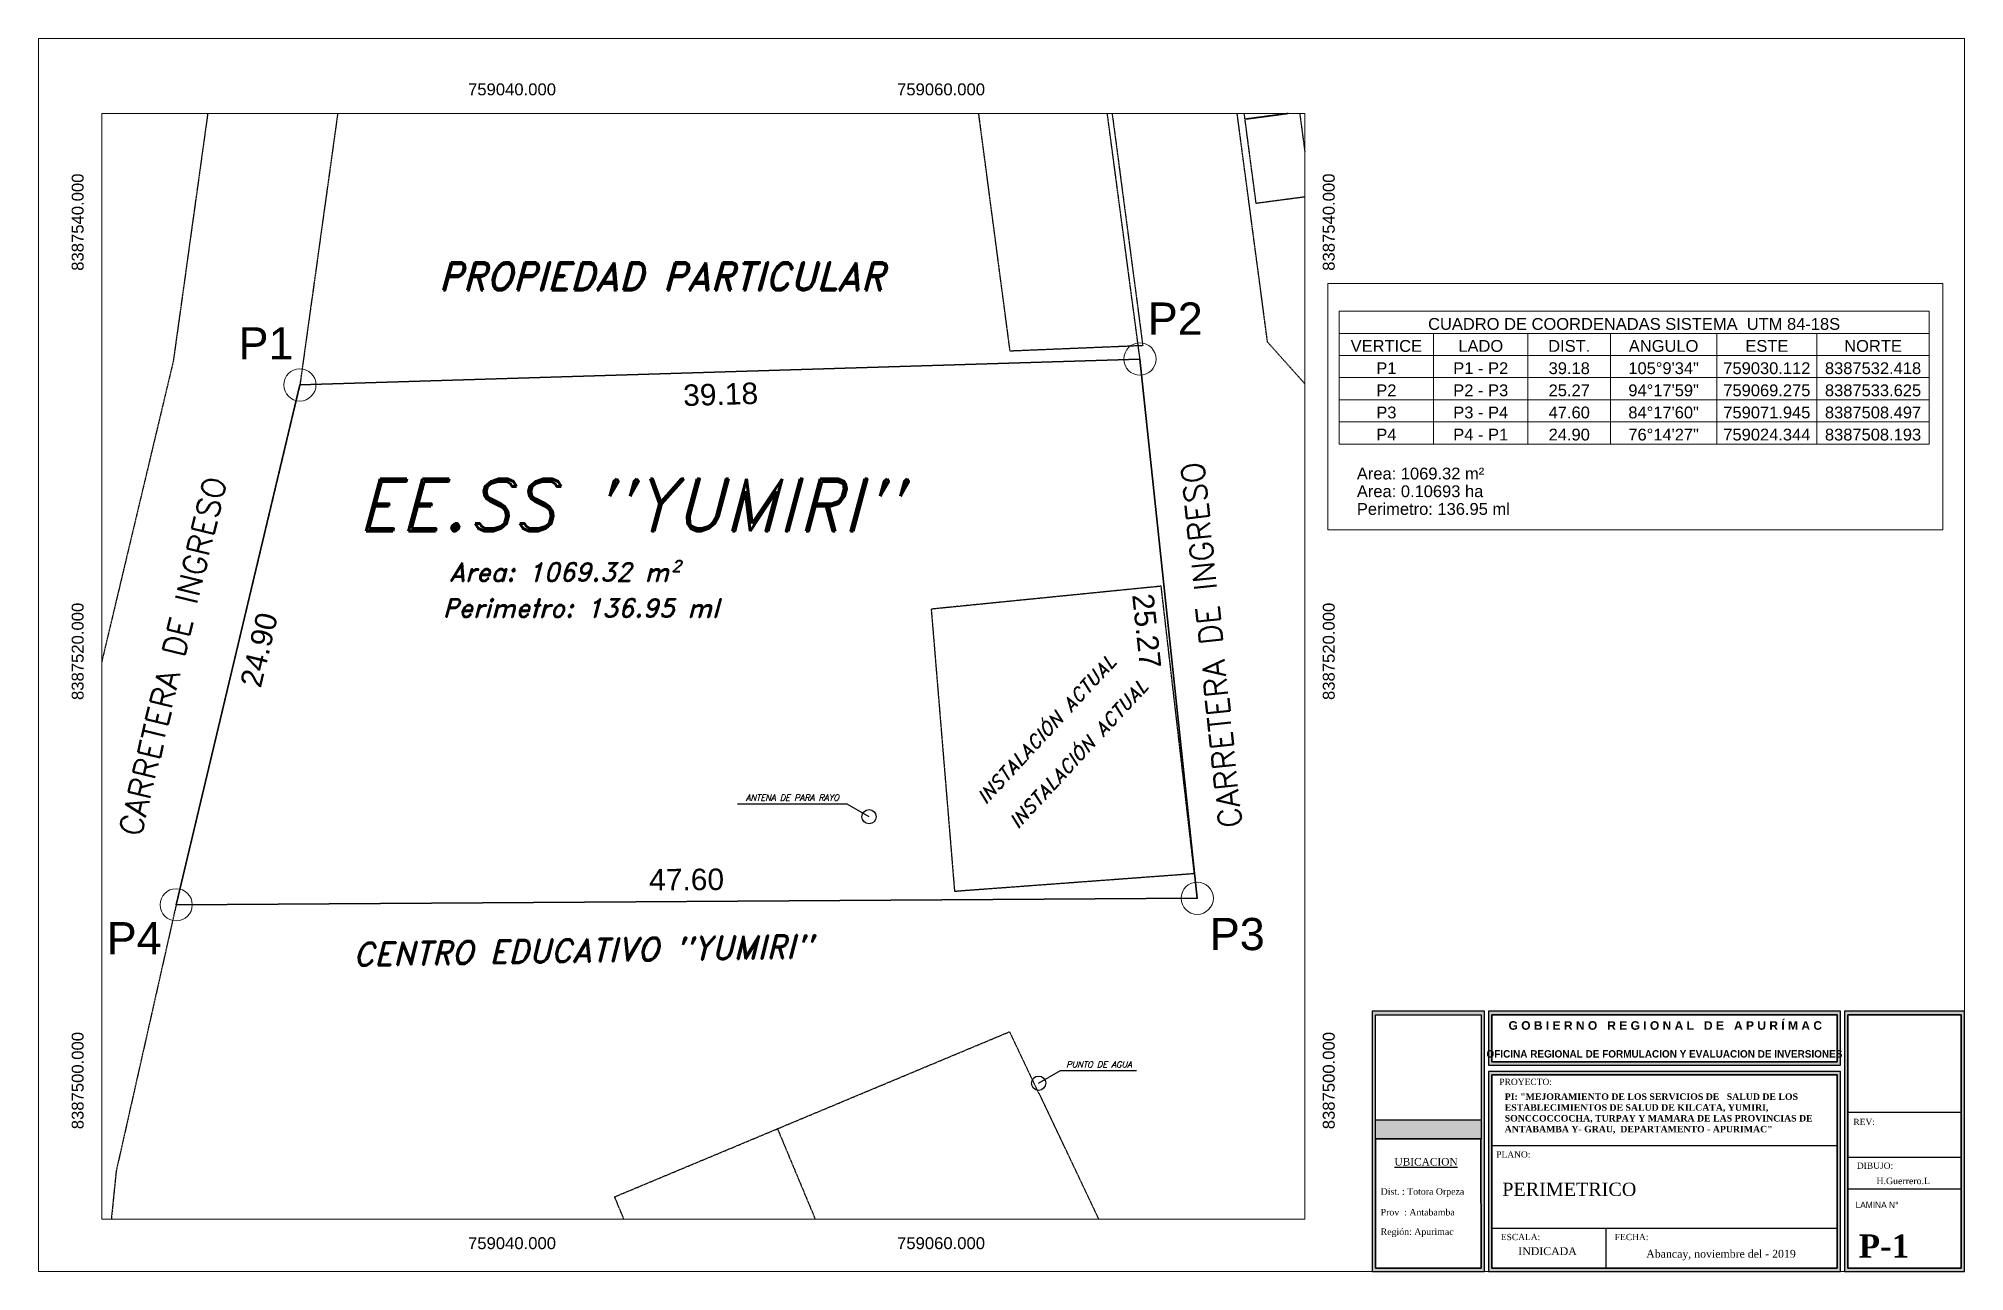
# Paper-space layout 'Layout2' of a CAD drawing. Header units: metres. Extents: x 0 to 408, y 0 to 261.
# The model-space entities are those that its viewports show. They can reach past a viewport. Long polylines and large blocks are cut down to what shows.
import ezdxf
from ezdxf.enums import TextEntityAlignment as Align

# ---------------------------------------------------------------- set-up
doc = ezdxf.new("R2010")
doc.units = ezdxf.units.M
doc.linetypes.add('DASHED', pattern=[0.75, 0.5, -0.25])
for name, color, linetype in [('$AUDIT-BAD-LAYER', 7, 'Continuous'), ('Capa1', 7, 'DASHED'), ('NOMBRE', 40, 'Continuous')]:
    doc.layers.add(name, color=color, linetype=linetype)
for name, color, linetype, lineweight in [('08', 8, 'Continuous', 20), ('0_Pen_No__1', 7, 'Continuous', 13), ('2D Drafting - General_Pen_No__1', 7, 'Continuous', 13), ('COTAS', 40, 'Continuous', 5), ('CUADROS', 9, 'Continuous', 20), ('PERFIL', 150, 'Continuous', 0), ('PERIMETRO', 4, 'Continuous', 35), ('PLUMA 02', 51, 'Continuous', 20), ('Texto calles', 7, 'Continuous', 18), ('Texto_Pen_No__21', 7, 'Continuous', 35)]:
    doc.layers.add(name, color=color, linetype=linetype, lineweight=lineweight)
doc.layers.add('2D Drafting - General_Pen_No__102', color=7, linetype='Continuous', lineweight=13, true_color=0xcccccc)
doc.styles.add('ambiente', font='romand.shx', dxfattribs={"oblique": 15})
doc.styles.add('ARIAL', font='arial.ttf')
doc.styles.add('COTAS', font='arial.ttf')
doc.styles.add('CUADROS', font='arial.ttf')
doc.styles.add('Dutch801 XBd BT', font='dutcheb.ttf', dxfattribs={"height": 0.2})
doc.styles.add('GENERATED_STYLE_7', font='GOTHIC.TTF')
doc.styles.get("Standard").update_dxf_attribs({"font": 'simplex.shx'})
doc.dimstyles.new('GenDist', dxfattribs={"dimtxt": 1, "dimasz": 0.75, "dimexe": 0.18, "dimexo": 0.0625, "dimgap": 0.375, "dimtad": 2, "dimzin": 1, "dimdsep": 46, "dimtxsty": 'COTAS', "dimcen": 0.09, "dimse1": 1, "dimse2": 1, "dimsd1": 1, "dimsd2": 1, "dimclrt": 1, "dimadec": 0, "dimazin": 0, "dimtfac": 1, "dimtofl": 0, "dimtmove": 0, "dimatfit": 3, "dimfxl": 1, "dimtolj": 1, "dimtzin": 0, "dimarcsym": 0})

# ---------------------------------------------------------------- blocks, each defined once
blk = doc.blocks.new('*D71')
at = {"layer": 'Defpoints', "color": 0, "transparency": 16777216}
for p in [(759069.275, 8387533.625), (759069.28, 8387533.466), (759030.112, 8387532.418)]:
    blk.add_point(p, dxfattribs=at)
at = {"layer": 'COTAS', "color": 1, "transparency": 16777216, "insert": (759049.726, 8387531.977), "char_height": 1, "attachment_point": 5, "rotation": 1.76519, "style": 'COTAS'}
blk.add_mtext('\\A1;39.18', dxfattribs=at)
blk = doc.blocks.new('*D72')
at = {"layer": 'Defpoints', "color": 0, "transparency": 16777216}
for p in [(759069.275, 8387533.625), (759071.799, 8387508.481), (759071.945, 8387508.497)]:
    blk.add_point(p, dxfattribs=at)
at = {"layer": 'COTAS', "color": 1, "transparency": 16777216, "insert": (759069.583, 8387520.952), "char_height": 1, "attachment_point": 5, "rotation": 276.06492, "style": 'COTAS'}
blk.add_mtext('\\A1;25.27', dxfattribs=at)
blk = doc.blocks.new('*D73')
at = {"layer": 'Defpoints', "color": 0, "transparency": 16777216}
for p in [(759024.343, 8387508.328), (759024.344, 8387508.193), (759071.945, 8387508.497)]:
    blk.add_point(p, dxfattribs=at)
at = {"layer": 'COTAS', "color": 1, "transparency": 16777216, "insert": (759048.138, 8387509.365), "char_height": 1, "attachment_point": 5, "rotation": 0.36483, "style": 'COTAS'}
blk.add_mtext('\\A1;47.60', dxfattribs=at)
blk = doc.blocks.new('*D74')
at = {"layer": 'Defpoints', "color": 0, "transparency": 16777216}
for p in [(759030.112, 8387532.418), (759030.232, 8387532.389), (759024.344, 8387508.193)]:
    blk.add_point(p, dxfattribs=at)
at = {"layer": 'COTAS', "color": 1, "transparency": 16777216, "insert": (759028.21, 8387520.072), "char_height": 1, "attachment_point": 5, "rotation": 76.60579, "style": 'COTAS'}
blk.add_mtext('\\A1;24.90', dxfattribs=at)
blk = doc.blocks.new('CC-Cuerpo')
at = {"layer": 'CUADROS'}
for p, q in [((0, 0), (0, 3.75)), ((0, 3.75), (100, 3.75)), ((16, 0), (16, 3.75)), ((32, 0), (32, 3.75)), ((46, 0), (46, 3.75)), ((64, 0), (64, 3.75)), ((81, 0), (81, 3.75)), ((100, 0), (100, 3.75)), ((0, 0), (100, 0))]:
    blk.add_line(p, q, dxfattribs=at)
at = {"layer": 'CUADROS', "style": 'CUADROS'}
for tag, p in [('V', (8, 0)), ('L', (24, 0)), ('D', (39, 0)), ('ANG', (55, 0)), ('X', (72.5, 0)), ('Y', (90.5, 0))]:
    blk.add_attdef(tag, text='', height=2, dxfattribs=at).set_placement(p, align=Align.BOTTOM_CENTER)

msp = doc.modelspace()

# ---------------------------------------------------------------- linework, layer by layer
msp.add_line((759069.275, 8387533.625, 4279.304), (759030.112, 8387532.418, 4279.304))
at = {"elevation": 4278.533}
msp.add_lwpolyline([(759069.275, 8387533.625), (759071.945, 8387508.497), (759024.344, 8387508.193), (759030.112, 8387532.418)], dxfattribs=at)
for centre in [(759056.646, 8387512.297, 4279.654), (759064.549, 8387499.88, 4279.1)]:
    msp.add_circle(centre, 0.333)
at = {"layer": '08', "lineweight": -2}
for points, elevation in [([(759056.646, 8387512.297), (759055.624, 8387512.883), (759050.509, 8387512.883)], 4279.654), ([(759064.549, 8387499.88), (759065.57, 8387500.466), (759069.118, 8387500.466)], 4279.1)]:
    msp.add_lwpolyline(points, dxfattribs=dict(at, elevation=elevation))
at = {"layer": 'Capa1', "elevation": 4278.533, "flags": 128}
for points in [[(759049.602, 8387638.278), (759043.763, 8387608.414), (759033.874, 8387589.026), (759028.41, 8387563.69), (759024.209, 8387533.529), (759018.499, 8387509.548), (759015.613, 8387496.745), (759014.051, 8387481.335), (759009.889, 8387470.473), (759013.982, 8387446.945), (759019.505, 8387428.315), (759029.751, 8387413.855), (759070.928, 8387383.856), (759141.896, 8387332.154)], [(759069.275, 8387533.625), (759065.739, 8387560.195), (759071.585, 8387589.244), (759069.414, 8387596.924), (759060.227, 8387611.281), (759056.38, 8387632.278), (759054.542, 8387632.278), (759049.49, 8387606.437), (759039.574, 8387586.996), (759034.322, 8387562.643), (759030.112, 8387532.418), (759024.344, 8387508.193), (759021.546, 8387495.78), (759019.939, 8387479.935), (759016.084, 8387469.872), (759019.834, 8387448.316), (759024.975, 8387430.973), (759034.079, 8387418.126), (759074.461, 8387388.706), (759145.429, 8387337.004)], [(759075.222, 8387534.416), (759071.819, 8387559.993), (759077.753, 8387589.481)], [(759075.222, 8387534.416), (759081.303, 8387527.615)]]:
    msp.add_lwpolyline(points, dxfattribs=at)
at = {"layer": 'Capa1', "flags": 128}
for points in [[(759073.652, 8387548.727), (759076.193, 8387549.063), (759076.713, 8387545.137), (759074.171, 8387544.801)], [(759061.616, 8387546.139), (759067.801, 8387546.394), (759069.405, 8387534.247), (759063.22, 8387533.992)], [(759074.171, 8387544.801), (759076.713, 8387545.137), (759077.232, 8387541.211), (759074.691, 8387540.874)], [(759044.783, 8387494.584), (759052.376, 8387497.757), (759064.92, 8387467.738), (759057.327, 8387464.565)]]:
    msp.add_lwpolyline(points, close=True, dxfattribs=at)
at = {"layer": 'Capa1', "elevation": 4278.886, "flags": 128}
msp.add_lwpolyline([(759059.542, 8387521.969), (759060.629, 8387508.829), (759071.81, 8387509.656), (759070.263, 8387523.038)], close=True, dxfattribs=at)
at = {"layer": 'Capa1', "flags": 128}
msp.add_lwpolyline([(759052.376, 8387497.757), (759063.194, 8387502.278), (759080.313, 8387466.322), (759069.612, 8387459.576), (759066.268, 8387464.36)], dxfattribs=at)
at = {"layer": 'COTAS'}
for centre in [(759069.275, 8387533.625, 1.5), (759030.112, 8387532.418, 1.5), (759024.344, 8387508.193, 1.5), (759071.945, 8387508.497, 1.5)]:
    msp.add_circle(centre, 0.75, dxfattribs=at)
at = {"layer": 'CUADROS'}
for p, q in [((759121.461, 8387537.814), (759121.461, 8387541.564)), ((759121.461, 8387541.564), (759171.461, 8387541.564)), ((759171.461, 8387537.814), (759171.461, 8387541.564)), ((759121.461, 8387539.689), (759171.461, 8387539.689)), ((759129.461, 8387537.814), (759129.461, 8387539.689)), ((759137.461, 8387537.814), (759137.461, 8387539.689)), ((759144.461, 8387537.814), (759144.461, 8387539.689)), ((759153.461, 8387537.814), (759153.461, 8387539.689)), ((759161.961, 8387537.814), (759161.961, 8387539.689)), ((759121.461, 8387537.814), (759171.461, 8387537.814))]:
    msp.add_line(p, q, dxfattribs=at)
at = {"layer": 'PERIMETRO', "elevation": 4278.533, "flags": 128}
msp.add_lwpolyline([(759030.112, 8387532.418), (759069.275, 8387533.625), (759071.945, 8387508.497), (759024.344, 8387508.193)], close=True, dxfattribs=at)

# ---------------------------------------------------------------- block references
at = {"layer": 'CUADROS', "xscale": 0.5, "yscale": 0.5, "zscale": 0.5}
for p, values in [((759121.461, 8387535.939), {'V': 'P1', 'L': 'P1 - P2', 'D': '39.18', 'ANG': '105°9\'34"', 'X': '759030.112', 'Y': '8387532.418'}), ((759121.461, 8387534.064), {'V': 'P2', 'L': 'P2 - P3', 'D': '25.27', 'ANG': '94°17\'59"', 'X': '759069.275', 'Y': '8387533.625'}), ((759121.461, 8387532.189), {'V': 'P3', 'L': 'P3 - P4', 'D': '47.60', 'ANG': '84°17\'60"', 'X': '759071.945', 'Y': '8387508.497'}), ((759121.461, 8387530.314), {'V': 'P4', 'L': 'P4 - P1', 'D': '24.90', 'ANG': '76°14\'27"', 'X': '759024.344', 'Y': '8387508.193'})]:
    msp.add_blockref('CC-Cuerpo', p, dxfattribs=at).add_auto_attribs(values)

# ---------------------------------------------------------------- texts
at = {"layer": 'CUADROS', "style": 'CUADROS'}
msp.add_text('CUADRO DE COORDENADAS SISTEMA  UTM 84-18S', height=1, dxfattribs=at).set_placement((759146.461, 8387539.689), align=Align.BOTTOM_CENTER)
for s, p in [('VERTICE', (759125.461, 8387538.127)), ('LADO', (759133.461, 8387538.127)), ('DIST.', (759140.961, 8387538.127)), ('ANGULO', (759148.961, 8387538.127)), ('ESTE', (759157.711, 8387538.127)), ('NORTE', (759166.711, 8387538.127))]:
    msp.add_text(s, height=1, dxfattribs=at).set_placement(p, align=Align.CENTER)
for s, p in [('P2', (759070.918, 8387535.509)), ('P1', (759028.533, 8387534.355)), ('P4', (759022.387, 8387506.638)), ('P3', (759073.809, 8387506.831))]:
    msp.add_text(s, height=1.5, dxfattribs=at).set_placement(p, align=Align.MIDDLE_CENTER)
for s, p in [('Area: 1069.32 m²', (759122.961, 8387527.314)), ('Area: 0.10693 ha', (759122.961, 8387525.814)), ('Perimetro: 136.95 ml', (759122.961, 8387524.314))]:
    msp.add_text(s, height=1, dxfattribs=at).set_placement(p)
at = {"layer": 'NOMBRE', "style": 'ambiente', "oblique": 15, "text_generation_flag": 6}
for s, height, rotation, p in [('PROPIEDAD PARTICULAR', 1.296, 180, (759046.974, 8387537.478)), ('EE.SS "YUMIRI"', 2.43, 180, (759045.486, 8387526.823)), ('INSTALACIÓN ACTUAL', 0.63281, 227.19948, (759064.905, 8387516.359)), ('INSTALACIÓN ACTUAL', 0.63281, 227.19948, (759066.402, 8387515.216)), ('ANTENA DE PARA RAYO', 0.28125, 180, (759053.072, 8387513.185, 5349.568)), ('CENTRO EDUCATIVO "YUMIRI"', 1.08, 181.02375, (759043.312, 8387506.071)), ('PUNTO DE AGUA ', 0.28125, 180, (759067.46, 8387500.756, 4279.1))]:
    msp.add_text(s, height=height, rotation=rotation, dxfattribs=at).set_placement(p, align=Align.MIDDLE_CENTER)
for s, p in [('Area: 1069.32 m²', (759037.067, 8387523.267)), ('Perimetro: 136.95 ml', (759036.766, 8387521.593))]:
    msp.add_text(s, height=0.864, rotation=180, dxfattribs=at).set_placement(p)
at = {"layer": 'Texto calles'}
for rotation, p in [(96.03184, (759074.03, 8387511.837)), (76.43499, (759022.69, 8387511.326))]:
    msp.add_text('CARRETERA DE INGRESO', height=1.05469, rotation=rotation, dxfattribs=at).set_placement(p)

# ---------------------------------------------------------------- dimensions: what is measured, and where the dimension line sits
at = {"layer": 'COTAS'}
for p1, p2, distance, picture, middle in [((759030.112, 8387532.418), (759069.275, 8387533.625), -0.159, '*D71', (759049.726, 8387531.977)), ((759069.275, 8387533.625), (759071.945, 8387508.497), -0.147, '*D72', (759069.583, 8387520.952)), ((759024.344, 8387508.193), (759030.112, 8387532.418), -0.123, '*D74', (759028.21, 8387520.072)), ((759071.945, 8387508.497), (759024.344, 8387508.193), -0.134, '*D73', (759048.138, 8387509.365))]:
    dim = msp.add_aligned_dim(p1=p1, p2=p2, distance=distance, dimstyle='GenDist', dxfattribs=at)
    dim.commit()
    dim.dimension.update_dxf_attribs({"geometry": picture, "text_midpoint": middle})

psp = doc.layouts.new('Layout2')

# ---------------------------------------------------------------- hatches: boundary and pattern name
at = {"layer": '2D Drafting - General_Pen_No__102', "linetype": 'Continuous', "lineweight": 30}
h = psp.add_hatch(color=256, dxfattribs=at)
h.paths.add_polyline_path([(282.71, 0.22), (306.49, 0.22), (306.49, 55.32), (282.71, 55.32)])
h.paths.add_polyline_path([(305.77, 0.94), (283.44, 0.94), (283.41, 28.28), (305.73, 28.28)], flags=16)
h.paths.add_polyline_path([(283.44, 32.26), (283.44, 54.6), (305.77, 54.6), (305.77, 32.26)], flags=16)
h = psp.add_hatch(color=256, dxfattribs=at)
h.paths.add_polyline_path([(307.34, 55.32), (307.34, 43.88), (381.94, 43.88), (381.94, 55.32)])
h.paths.add_polyline_path([(308.06, 44.6), (308.06, 54.6), (381.22, 54.6), (381.22, 44.6)], flags=16)
h = psp.add_hatch(color=256, dxfattribs=at)
h.paths.add_polyline_path([(382.78, 55.32), (382.78, 0.22), (408.22, 0.22), (408.22, 55.32)])
h.paths.add_polyline_path([(383.51, 0.94), (383.51, 54.6), (407.5, 54.6), (407.5, 0.94)], flags=16)
h = psp.add_hatch(color=256, dxfattribs=at)
h.paths.add_polyline_path([(307.34, 0.22), (381.94, 0.22), (381.94, 42.6), (307.34, 42.6)])
h.paths.add_polyline_path([(308.06, 0.94), (308.06, 41.88), (381.22, 41.88), (381.22, 0.94)], flags=16)

# ---------------------------------------------------------------- linework, layer by layer
at = {"layer": '0_Pen_No__1', "linetype": 'Continuous', "lineweight": 30}
for p, q in [((383.51, 33.95), (407.5, 33.95)), ((381.22, 26.79), (308.06, 26.79)), ((383.51, 24.43), (407.5, 24.43)), ((383.51, 17.69), (407.5, 17.69)), ((308.05, 9.41), (381.22, 9.41)), ((332.2, 9.41), (332.2, 0.94))]:
    psp.add_line(p, q, dxfattribs=at)
at = {"layer": '0_Pen_No__1', "linetype": 'Continuous', "lineweight": 30, "flags": 128}
for points in [[(282.71, 0.22), (306.49, 0.22), (306.49, 55.32), (282.71, 55.32)], [(283.44, 54.6), (305.77, 54.6), (305.77, 28.28), (283.44, 28.28)], [(307.34, 43.88), (381.94, 43.88), (381.94, 55.32), (307.34, 55.32)], [(308.06, 44.6), (381.22, 44.6), (381.22, 54.6), (308.06, 54.6)], [(382.78, 0.22), (408.22, 0.22), (408.22, 55.32), (382.78, 55.32)], [(383.51, 0.94), (407.5, 0.94), (407.5, 54.6), (383.51, 54.6)], [(307.34, 42.6), (307.34, 0.22), (381.94, 0.22), (381.94, 42.6)], [(308.06, 41.88), (308.06, 0.94), (381.22, 0.94), (381.22, 41.88)], [(283.44, 0.94), (305.77, 0.94), (305.73, 28.28), (283.41, 28.28)]]:
    psp.add_lwpolyline(points, close=True, dxfattribs=at)
at = {"layer": '2D Drafting - General_Pen_No__1', "linetype": 'Continuous', "lineweight": 30, "flags": 128}
for points in [[(282.71, 0.22), (306.49, 0.22), (306.49, 55.32), (282.71, 55.32)], [(283.44, 32.26), (283.44, 54.6), (305.77, 54.6), (305.77, 32.26)], [(307.34, 55.32), (307.34, 43.88), (381.94, 43.88), (381.94, 55.32)], [(308.06, 44.6), (308.06, 54.6), (381.22, 54.6), (381.22, 44.6)], [(382.78, 55.32), (382.78, 0.22), (408.22, 0.22), (408.22, 55.32)], [(383.51, 0.94), (383.51, 54.6), (407.5, 54.6), (407.5, 0.94)], [(307.34, 0.22), (381.94, 0.22), (381.94, 42.6), (307.34, 42.6)], [(308.06, 0.94), (308.06, 41.88), (381.22, 41.88), (381.22, 0.94)], [(305.77, 0.94), (283.44, 0.94), (283.41, 28.28), (305.73, 28.28)]]:
    psp.add_lwpolyline(points, close=True, dxfattribs=at)
at = {"layer": 'PERFIL'}
psp.add_lwpolyline([(0.1, 261.35), (408.22, 261.35), (408.22, 0.22), (0.1, 0.22)], close=True, dxfattribs=at)

# ---------------------------------------------------------------- texts
at = {"layer": '$AUDIT-BAD-LAYER', "color": 0, "lineweight": 30, "style": 'Dutch801 XBd BT'}
psp.add_text('PERIMETRICO', height=2.8206, dxfattribs=at).set_placement((310.28, 16.21))
at = {"layer": '$AUDIT-BAD-LAYER', "lineweight": 30, "style": 'Dutch801 XBd BT'}
for s, insert, char_height, attachment_point in [('{PROYECTO:}', (309.65, 41.04), 1.3283, 1), ('REV:', (384.67, 32.56), 1.328, 1), ('PLANO:', (308.99, 25.66), 1.328, 1), ('{\\LUBICACION}', (287.44, 22.63), 1.594, 7), ('DIBUJO:', (385.41, 23.28), 1.328, 1), ('Dist. : Totora Orpeza', (284.5, 16.02), 1.3808, 7), ('H.Guerrero.L', (389.56, 18.68), 1.3808, 7), ('Prov  : Antabamba', (284.5, 12.05), 1.3808, 7), ('{\\fCentury Gothic|b0|i0|c0|p34;LAMINA\\fCentury Gothic|b0|i0|c128|p34; \\fCentury Gothic|b0|i0|c0|p34;N°}', (385.13, 14.97), 1.32831, 1), ('Región: Apurimac', (284.5, 7.49), 1.3808, 7), ('{ESCALA:}', (309.96, 8.18), 1.328, 1), ('{FECHA:}', (334.11, 8.18), 1.328, 1), ('{INDICADA}', (313.67, 3.66), 1.66, 7), ('Abancay, noviembre del - 2019', (340.78, 4.79), 1.6604, 1)]:
    psp.add_mtext(s, dxfattribs=dict(at, insert=insert, char_height=char_height, attachment_point=attachment_point))
at = {"layer": '$AUDIT-BAD-LAYER', "lineweight": 30, "insert": (310.79, 37.93), "char_height": 1.37397, "width": 71.1483, "attachment_point": 1}
psp.add_mtext('{\\fTimes New Roman|b1|i0|c0|p18;PI: "MEJORAMIENTO DE LOS SERVICIOS DE   SALUD DE LOS ESTABLECIMIENTOS DE SALUD DE KILCATA, YUMIRI, SONCCOCCOCHA, TURPAY Y MAMARA DE LAS PROVINCIAS DE ANTABAMBA Y- GRAU,  DEPARTAMENTO - APURIMAC"}', dxfattribs=at)
at = {"layer": '0_Pen_No__1', "linetype": 'Continuous', "lineweight": 30, "insert": (308.06, 45.49), "char_height": 1.57868, "width": 73.1608, "attachment_point": 7, "style": 'ARIAL'}
psp.add_mtext('\\pxqc,tc18.4125,r36.825;{\\fBodoni MT|b1|i0|c0|p18;OFICINA REGIONAL DE FORMULACION Y EVALUACION DE INVERSIONES\\fBernadette|b0|i0|c0|p2; \\C8;\\c8355711; }', dxfattribs=at)
at = {"layer": 'PERFIL', "color": 18, "true_color": 0x000000, "char_height": 2.5254, "style": 'CUADROS'}
for s, insert, attachment_point in [('\\A1;{\\fArial|b0|i0;759040.000}', (100.44, 249.29), 8), ('\\A1;{\\fArial|b0|i0;759060.000}', (191.35, 249.29), 8), ('\\A1;{\\fArial|b0|i0;759040.000}', (100.44, 7.47), 2), ('\\A1;{\\fArial|b0|i0;759060.000}', (191.35, 7.47), 2)]:
    psp.add_mtext(s, dxfattribs=dict(at, insert=insert, attachment_point=attachment_point))
at = {"layer": 'PERFIL', "color": 18, "true_color": 0x000000, "char_height": 2.5254, "rotation": 90, "style": 'CUADROS'}
for s, insert, attachment_point in [('\\A1;{\\fArial|b0|i0;8387540.000}', (9.69, 222.46), 8), ('\\A1;{\\fArial|b0|i0;8387540.000}', (272.24, 222.46), 2), ('\\A1;{\\fArial|b0|i0;8387520.000}', (9.69, 131.55), 8), ('\\A1;{\\fArial|b0|i0;8387520.000}', (272.24, 131.55), 2), ('\\A1;{\\fArial|b0|i0;8387500.000}', (9.69, 40.64), 8), ('\\A1;{\\fArial|b0|i0;8387500.000}', (272.24, 40.64), 2)]:
    psp.add_mtext(s, dxfattribs=dict(at, insert=insert, attachment_point=attachment_point))
at = {"layer": 'PLUMA 02', "color": 0, "linetype": 'Continuous', "lineweight": 30, "ltscale": 0.005, "insert": (385.79, 8.07), "char_height": 4.9179, "attachment_point": 1}
psp.add_mtext('{\\fTimes New Roman|b1|i0|c0|p18;P-1}', dxfattribs=at)
at = {"layer": 'Texto_Pen_No__21', "linetype": 'Continuous', "lineweight": 30, "insert": (311.6, 51.38), "char_height": 1.8212, "attachment_point": 7, "style": 'GENERATED_STYLE_7'}
psp.add_mtext('{\\fArial|b1|i0|c0|p34;G O B I E R N O   R E G I O N A L   D E   A P U R Í M A C}', dxfattribs=at)

# ---------------------------------------------------------------- viewports
at = {"layer": 'PERFIL', "view_target_point": (370776.427, 310629.57)}
psp.add_viewport(center=(140.96, 128.38), size=(254.94, 234.2), view_center_point=(388272.488, 8076889.734), view_height=51.52401, dxfattribs=at)
psp.add_viewport(center=(338.46, 183.35), size=(130.29, 52.1748), view_center_point=(388370.132, 8076903.897), view_height=20.86992, status=3, dxfattribs=at)

doc.saveas('drawing.dxf')
